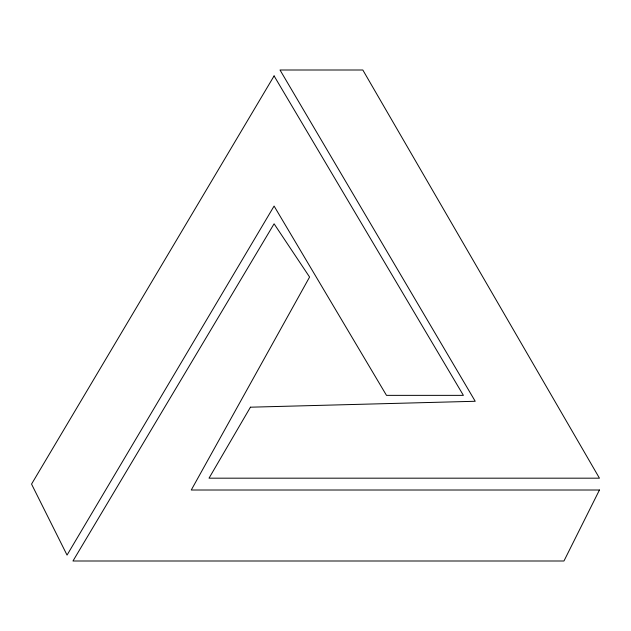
<?xml version="1.0" encoding="UTF-8"?>
<svg xmlns="http://www.w3.org/2000/svg" width="631" height="631" viewBox="0 0 631 631"><rect width="100%" height="100%" fill="white"/><g stroke="black" fill="none" stroke-linecap="round" stroke-linejoin="round"><path stroke-width="0.95" d="M599.45 490.011L563.956 560.998L72.959 560.998L274.091 223.808L309.584 277.048L191.272 490.011L599.45 490.011M250.428 407.192L209.019 478.18L599.45 478.18L362.825 70.002L280.006 70.002L475.222 401.277L250.428 407.192M274.091 75.917L31.55 484.095L67.044 555.083L274.091 206.061L386.487 395.361L463.391 395.361L274.091 75.917"/></g></svg>
